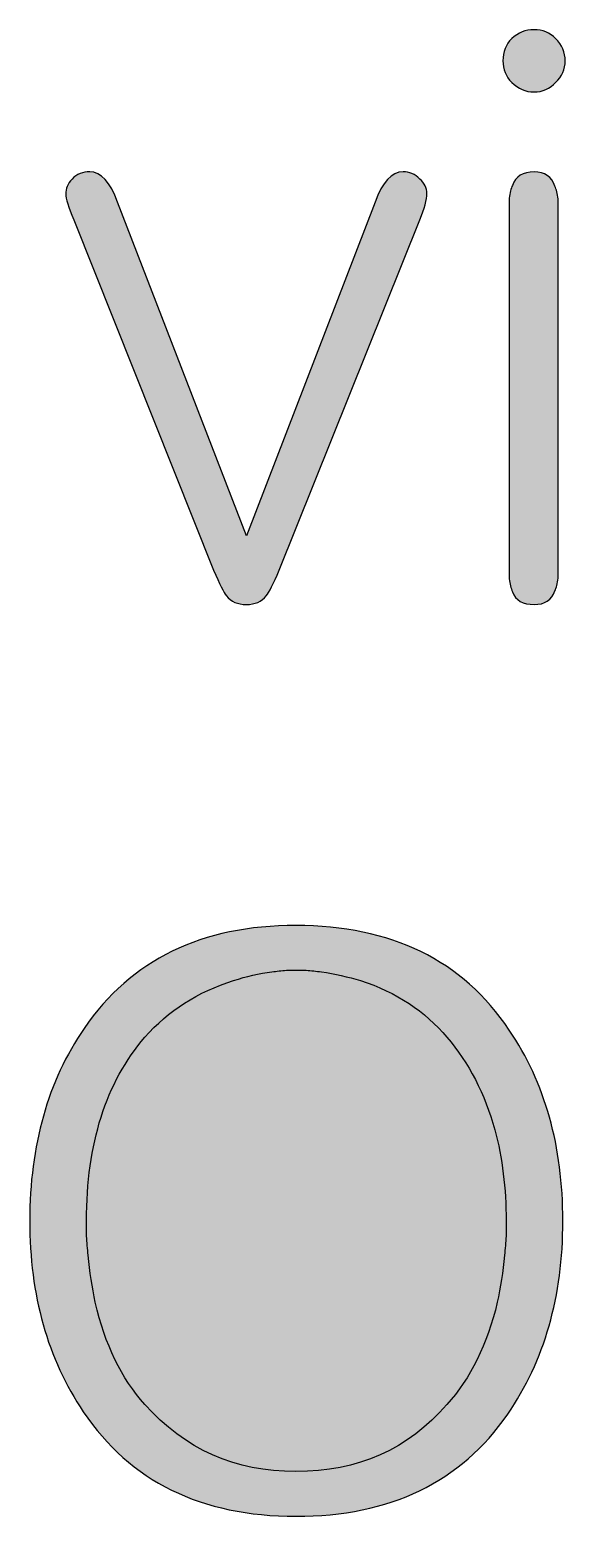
# Model space of a CAD drawing. Header units: centimetres. Extents: x -18.6 to 18.8, y -13 to 11.8.
# Drawn here: x -16.303 to -16.07, y -11.728 to -11.082 of the extents above; entities that cross this region are included whole.
import ezdxf

# ---------------------------------------------------------------- set-up
doc = ezdxf.new("R2010")
doc.units = ezdxf.units.CM
doc.header["$MEASUREMENT"] = 0
doc.layers.add('Layer 1', color=7, linetype='Continuous')

msp = doc.modelspace()

# ---------------------------------------------------------------- hatches: boundary and pattern name
at = {"layer": 'Layer 1', "true_color": 0x373435}
h = msp.add_hatch(color=250, dxfattribs=at)
edge = h.paths.add_edge_path()
edge.add_spline(control_points=[(-16.07034, -11.09508), (-16.07034, -11.09878), (-16.07173, -11.10191), (-16.07451, -11.10446), (-16.07706, -11.10723), (-16.08018, -11.10862), (-16.08388, -11.10862), (-16.0876, -11.10862), (-16.09084, -11.10723), (-16.09362, -11.10446), (-16.09617, -11.10191), (-16.09744, -11.09878), (-16.09744, -11.09508), (-16.09744, -11.09114), (-16.09617, -11.0879), (-16.09362, -11.08536), (-16.09084, -11.08281), (-16.0876, -11.08154), (-16.08388, -11.08154), (-16.08018, -11.08154), (-16.07706, -11.08281), (-16.07451, -11.08536), (-16.07173, -11.08814), (-16.07034, -11.09138), (-16.07034, -11.09508)], knot_values=[0, 0, 0, 0, 0.125, 0.125, 0.125, 0.25, 0.25, 0.25, 0.375, 0.375, 0.375, 0.5, 0.5, 0.5, 0.625, 0.625, 0.625, 0.75, 0.75, 0.75, 0.875, 0.875, 0.875, 1, 1, 1, 1], degree=3, periodic=1)
h = msp.add_hatch(color=250, dxfattribs=at)
edge = h.paths.add_edge_path()
edge.add_spline(control_points=[(-16.15305, -11.15656), (-16.1498, -11.14775), (-16.14575, -11.14335), (-16.14089, -11.14335), (-16.1381, -11.14335), (-16.13568, -11.1444), (-16.1336, -11.14648), (-16.1315, -11.14833), (-16.13047, -11.15041), (-16.13047, -11.15273), (-16.13047, -11.15551), (-16.1315, -11.15933), (-16.1336, -11.16419), (-16.1336, -11.16419), (-16.19475, -11.31666), (-16.19475, -11.31666), (-16.1973, -11.32268), (-16.19916, -11.32638), (-16.20032, -11.32777), (-16.20241, -11.33032), (-16.2053, -11.33158), (-16.209, -11.33158), (-16.21271, -11.33158), (-16.21561, -11.33032), (-16.21769, -11.32777), (-16.21885, -11.32638), (-16.22071, -11.32268), (-16.22326, -11.31666), (-16.22326, -11.31666), (-16.28407, -11.16419), (-16.28407, -11.16419), (-16.28638, -11.15864), (-16.28754, -11.15493), (-16.28754, -11.15308), (-16.28754, -11.15077), (-16.28662, -11.14856), (-16.28477, -11.14648), (-16.28268, -11.1444), (-16.28014, -11.14335), (-16.27712, -11.14335), (-16.27226, -11.14335), (-16.26821, -11.14775), (-16.26496, -11.15656), (-16.26496, -11.15656), (-16.209, -11.30172), (-16.209, -11.30172), (-16.209, -11.30172), (-16.15305, -11.15656), (-16.15305, -11.15656)], knot_values=[0, 0, 0, 0, 0.0625, 0.0625, 0.0625, 0.125, 0.125, 0.125, 0.1875, 0.1875, 0.1875, 0.25, 0.25, 0.25, 0.3125, 0.3125, 0.3125, 0.375, 0.375, 0.375, 0.4375, 0.4375, 0.4375, 0.5, 0.5, 0.5, 0.5625, 0.5625, 0.5625, 0.625, 0.625, 0.625, 0.6875, 0.6875, 0.6875, 0.75, 0.75, 0.75, 0.8125, 0.8125, 0.8125, 0.875, 0.875, 0.875, 0.9375, 0.9375, 0.9375, 1, 1, 1, 1], degree=3, periodic=1)
h = msp.add_hatch(color=250, dxfattribs=at)
edge = h.paths.add_edge_path()
edge.add_spline(control_points=[(-16.07347, -11.32013), (-16.0737, -11.32245), (-16.07417, -11.32429), (-16.07486, -11.32568), (-16.07625, -11.32962), (-16.07925, -11.33158), (-16.08388, -11.33158), (-16.08876, -11.33158), (-16.09189, -11.32974), (-16.09328, -11.32603), (-16.09397, -11.32442), (-16.09444, -11.32256), (-16.09466, -11.32047), (-16.09466, -11.32047), (-16.09466, -11.15482), (-16.09466, -11.15482), (-16.09444, -11.1525), (-16.09397, -11.15065), (-16.09328, -11.14925), (-16.09189, -11.14532), (-16.08876, -11.14335), (-16.08388, -11.14335), (-16.07925, -11.14335), (-16.07625, -11.14544), (-16.07486, -11.14961), (-16.07417, -11.15099), (-16.0737, -11.15285), (-16.07347, -11.15516), (-16.07347, -11.15516), (-16.07347, -11.32013), (-16.07347, -11.32013)], knot_values=[0, 0, 0, 0, 0.1, 0.1, 0.1, 0.2, 0.2, 0.2, 0.3, 0.3, 0.3, 0.4, 0.4, 0.4, 0.5, 0.5, 0.5, 0.6, 0.6, 0.6, 0.7, 0.7, 0.7, 0.8, 0.8, 0.8, 0.9, 0.9, 0.9, 1, 1, 1, 1], degree=3, periodic=1)
h = msp.add_hatch(color=250, dxfattribs=at)
edge = h.paths.add_edge_path()
edge.add_spline(control_points=[(-16.18746, -11.4712), (-16.14599, -11.4712), (-16.11505, -11.48636), (-16.09466, -11.5167), (-16.07913, -11.53962), (-16.07138, -11.56728), (-16.07138, -11.5997), (-16.07138, -11.63258), (-16.07937, -11.66059), (-16.09535, -11.68375), (-16.11575, -11.71338), (-16.14644, -11.7282), (-16.18746, -11.7282), (-16.22869, -11.7282), (-16.25951, -11.71303), (-16.2799, -11.6827), (-16.29542, -11.65978), (-16.30319, -11.63212), (-16.30319, -11.5997), (-16.30319, -11.56683), (-16.29531, -11.53892), (-16.27955, -11.516), (-16.25916, -11.48613), (-16.22846, -11.4712), (-16.18746, -11.4712)], knot_values=[0, 0, 0, 0, 0.125, 0.125, 0.125, 0.25, 0.25, 0.25, 0.375, 0.375, 0.375, 0.5, 0.5, 0.5, 0.625, 0.625, 0.625, 0.75, 0.75, 0.75, 0.875, 0.875, 0.875, 1, 1, 1, 1], degree=3, periodic=1)
h = msp.add_hatch(color=250, dxfattribs=at)
edge = h.paths.add_edge_path()
edge.add_spline(control_points=[(-16.19162, -11.49065), (-16.19371, -11.49088), (-16.1958, -11.49112), (-16.19788, -11.49134), (-16.20344, -11.49204), (-16.209, -11.49331), (-16.21455, -11.49517), (-16.23009, -11.50002), (-16.24294, -11.50825), (-16.25314, -11.51983), (-16.27005, -11.5395), (-16.27851, -11.56613), (-16.27851, -11.5997), (-16.27851, -11.5997), (-16.27851, -11.6063), (-16.27851, -11.6063), (-16.27828, -11.60907), (-16.27805, -11.61186), (-16.27781, -11.61464), (-16.27712, -11.62181), (-16.27608, -11.62864), (-16.27469, -11.63512), (-16.27051, -11.65341), (-16.26333, -11.66824), (-16.25314, -11.67958), (-16.23576, -11.69903), (-16.21386, -11.70875), (-16.18746, -11.70875), (-16.16058, -11.70875), (-16.13868, -11.69903), (-16.12176, -11.67958), (-16.11157, -11.66824), (-16.10428, -11.65341), (-16.09988, -11.63512), (-16.09848, -11.62864), (-16.09743, -11.62181), (-16.09674, -11.61464), (-16.09651, -11.61186), (-16.09628, -11.60907), (-16.09605, -11.6063), (-16.09605, -11.6063), (-16.09605, -11.5997), (-16.09605, -11.5997), (-16.09605, -11.58557), (-16.09767, -11.57238), (-16.10092, -11.56011), (-16.10532, -11.54436), (-16.11227, -11.53094), (-16.12176, -11.51983), (-16.13127, -11.50847), (-16.14378, -11.50026), (-16.15931, -11.49517), (-16.16486, -11.49354), (-16.17053, -11.49227), (-16.17633, -11.49134), (-16.17865, -11.49112), (-16.18085, -11.49088), (-16.18293, -11.49065), (-16.18293, -11.49065), (-16.19162, -11.49065), (-16.19162, -11.49065)], knot_values=[0, 0, 0, 0, 0.05, 0.05, 0.05, 0.1, 0.1, 0.1, 0.15, 0.15, 0.15, 0.2, 0.2, 0.2, 0.25, 0.25, 0.25, 0.3, 0.3, 0.3, 0.35, 0.35, 0.35, 0.4, 0.4, 0.4, 0.45, 0.45, 0.45, 0.5, 0.5, 0.5, 0.55, 0.55, 0.55, 0.6, 0.6, 0.6, 0.65, 0.65, 0.65, 0.7, 0.7, 0.7, 0.75, 0.75, 0.75, 0.8, 0.8, 0.8, 0.85, 0.85, 0.85, 0.9, 0.9, 0.9, 0.95, 0.95, 0.95, 1, 1, 1, 1], degree=3, periodic=1)

# ---------------------------------------------------------------- linework, layer by layer
at = {"layer": 'Layer 1', "color": 250}
for points, knots in [([(-16.07034, -11.09508), (-16.07034, -11.09878), (-16.07173, -11.10191), (-16.07451, -11.10446), (-16.07706, -11.10723), (-16.08018, -11.10862), (-16.08388, -11.10862), (-16.0876, -11.10862), (-16.09084, -11.10723), (-16.09362, -11.10446), (-16.09617, -11.10191), (-16.09744, -11.09878), (-16.09744, -11.09508), (-16.09744, -11.09114), (-16.09617, -11.0879), (-16.09362, -11.08536), (-16.09084, -11.08281), (-16.0876, -11.08154), (-16.08388, -11.08154), (-16.08018, -11.08154), (-16.07706, -11.08281), (-16.07451, -11.08536), (-16.07173, -11.08814), (-16.07034, -11.09138), (-16.07034, -11.09508)], [0, 0, 0, 0, 0.125, 0.125, 0.125, 0.25, 0.25, 0.25, 0.375, 0.375, 0.375, 0.5, 0.5, 0.5, 0.625, 0.625, 0.625, 0.75, 0.75, 0.75, 0.875, 0.875, 0.875, 1, 1, 1, 1]), ([(-16.15305, -11.15656), (-16.1498, -11.14775), (-16.14575, -11.14335), (-16.14089, -11.14335), (-16.1381, -11.14335), (-16.13568, -11.1444), (-16.1336, -11.14648), (-16.1315, -11.14833), (-16.13047, -11.15041), (-16.13047, -11.15273), (-16.13047, -11.15551), (-16.1315, -11.15933), (-16.1336, -11.16419), (-16.1336, -11.16419), (-16.19475, -11.31666), (-16.19475, -11.31666), (-16.1973, -11.32268), (-16.19916, -11.32638), (-16.20032, -11.32777), (-16.20241, -11.33032), (-16.2053, -11.33158), (-16.209, -11.33158), (-16.21271, -11.33158), (-16.21561, -11.33032), (-16.21769, -11.32777), (-16.21885, -11.32638), (-16.22071, -11.32268), (-16.22326, -11.31666), (-16.22326, -11.31666), (-16.28407, -11.16419), (-16.28407, -11.16419), (-16.28638, -11.15864), (-16.28754, -11.15493), (-16.28754, -11.15308), (-16.28754, -11.15077), (-16.28662, -11.14856), (-16.28477, -11.14648), (-16.28268, -11.1444), (-16.28014, -11.14335), (-16.27712, -11.14335), (-16.27226, -11.14335), (-16.26821, -11.14775), (-16.26496, -11.15656), (-16.26496, -11.15656), (-16.209, -11.30172), (-16.209, -11.30172), (-16.209, -11.30172), (-16.15305, -11.15656), (-16.15305, -11.15656)], [0, 0, 0, 0, 0.0625, 0.0625, 0.0625, 0.125, 0.125, 0.125, 0.1875, 0.1875, 0.1875, 0.25, 0.25, 0.25, 0.3125, 0.3125, 0.3125, 0.375, 0.375, 0.375, 0.4375, 0.4375, 0.4375, 0.5, 0.5, 0.5, 0.5625, 0.5625, 0.5625, 0.625, 0.625, 0.625, 0.6875, 0.6875, 0.6875, 0.75, 0.75, 0.75, 0.8125, 0.8125, 0.8125, 0.875, 0.875, 0.875, 0.9375, 0.9375, 0.9375, 1, 1, 1, 1]), ([(-16.07347, -11.32013), (-16.0737, -11.32245), (-16.07417, -11.32429), (-16.07486, -11.32568), (-16.07625, -11.32962), (-16.07925, -11.33158), (-16.08388, -11.33158), (-16.08876, -11.33158), (-16.09189, -11.32974), (-16.09328, -11.32603), (-16.09397, -11.32442), (-16.09444, -11.32256), (-16.09466, -11.32047), (-16.09466, -11.32047), (-16.09466, -11.15482), (-16.09466, -11.15482), (-16.09444, -11.1525), (-16.09397, -11.15065), (-16.09328, -11.14925), (-16.09189, -11.14532), (-16.08876, -11.14335), (-16.08388, -11.14335), (-16.07925, -11.14335), (-16.07625, -11.14544), (-16.07486, -11.14961), (-16.07417, -11.15099), (-16.0737, -11.15285), (-16.07347, -11.15516), (-16.07347, -11.15516), (-16.07347, -11.32013), (-16.07347, -11.32013)], [0, 0, 0, 0, 0.1, 0.1, 0.1, 0.2, 0.2, 0.2, 0.3, 0.3, 0.3, 0.4, 0.4, 0.4, 0.5, 0.5, 0.5, 0.6, 0.6, 0.6, 0.7, 0.7, 0.7, 0.8, 0.8, 0.8, 0.9, 0.9, 0.9, 1, 1, 1, 1]), ([(-16.18746, -11.4712), (-16.14599, -11.4712), (-16.11505, -11.48636), (-16.09466, -11.5167), (-16.07913, -11.53962), (-16.07138, -11.56728), (-16.07138, -11.5997), (-16.07138, -11.63258), (-16.07937, -11.66059), (-16.09535, -11.68375), (-16.11575, -11.71338), (-16.14644, -11.7282), (-16.18746, -11.7282), (-16.22869, -11.7282), (-16.25951, -11.71303), (-16.2799, -11.6827), (-16.29542, -11.65978), (-16.30319, -11.63212), (-16.30319, -11.5997), (-16.30319, -11.56683), (-16.29531, -11.53892), (-16.27955, -11.516), (-16.25916, -11.48613), (-16.22846, -11.4712), (-16.18746, -11.4712)], [0, 0, 0, 0, 0.125, 0.125, 0.125, 0.25, 0.25, 0.25, 0.375, 0.375, 0.375, 0.5, 0.5, 0.5, 0.625, 0.625, 0.625, 0.75, 0.75, 0.75, 0.875, 0.875, 0.875, 1, 1, 1, 1]), ([(-16.19162, -11.49065), (-16.19371, -11.49088), (-16.1958, -11.49112), (-16.19788, -11.49134), (-16.20344, -11.49204), (-16.209, -11.49331), (-16.21455, -11.49517), (-16.23009, -11.50002), (-16.24294, -11.50825), (-16.25314, -11.51983), (-16.27005, -11.5395), (-16.27851, -11.56613), (-16.27851, -11.5997), (-16.27851, -11.5997), (-16.27851, -11.6063), (-16.27851, -11.6063), (-16.27828, -11.60907), (-16.27805, -11.61186), (-16.27781, -11.61464), (-16.27712, -11.62181), (-16.27608, -11.62864), (-16.27469, -11.63512), (-16.27051, -11.65341), (-16.26333, -11.66824), (-16.25314, -11.67958), (-16.23576, -11.69903), (-16.21386, -11.70875), (-16.18746, -11.70875), (-16.16058, -11.70875), (-16.13868, -11.69903), (-16.12176, -11.67958), (-16.11157, -11.66824), (-16.10428, -11.65341), (-16.09988, -11.63512), (-16.09848, -11.62864), (-16.09743, -11.62181), (-16.09674, -11.61464), (-16.09651, -11.61186), (-16.09628, -11.60907), (-16.09605, -11.6063), (-16.09605, -11.6063), (-16.09605, -11.5997), (-16.09605, -11.5997), (-16.09605, -11.58557), (-16.09767, -11.57238), (-16.10092, -11.56011), (-16.10532, -11.54436), (-16.11227, -11.53094), (-16.12176, -11.51983), (-16.13127, -11.50847), (-16.14378, -11.50026), (-16.15931, -11.49517), (-16.16486, -11.49354), (-16.17053, -11.49227), (-16.17633, -11.49134), (-16.17865, -11.49112), (-16.18085, -11.49088), (-16.18293, -11.49065), (-16.18293, -11.49065), (-16.19162, -11.49065), (-16.19162, -11.49065)], [0, 0, 0, 0, 0.05, 0.05, 0.05, 0.1, 0.1, 0.1, 0.15, 0.15, 0.15, 0.2, 0.2, 0.2, 0.25, 0.25, 0.25, 0.3, 0.3, 0.3, 0.35, 0.35, 0.35, 0.4, 0.4, 0.4, 0.45, 0.45, 0.45, 0.5, 0.5, 0.5, 0.55, 0.55, 0.55, 0.6, 0.6, 0.6, 0.65, 0.65, 0.65, 0.7, 0.7, 0.7, 0.75, 0.75, 0.75, 0.8, 0.8, 0.8, 0.85, 0.85, 0.85, 0.9, 0.9, 0.9, 0.95, 0.95, 0.95, 1, 1, 1, 1])]:
    msp.add_open_spline(points, degree=3, knots=knots, dxfattribs=at)

doc.saveas('drawing.dxf')
